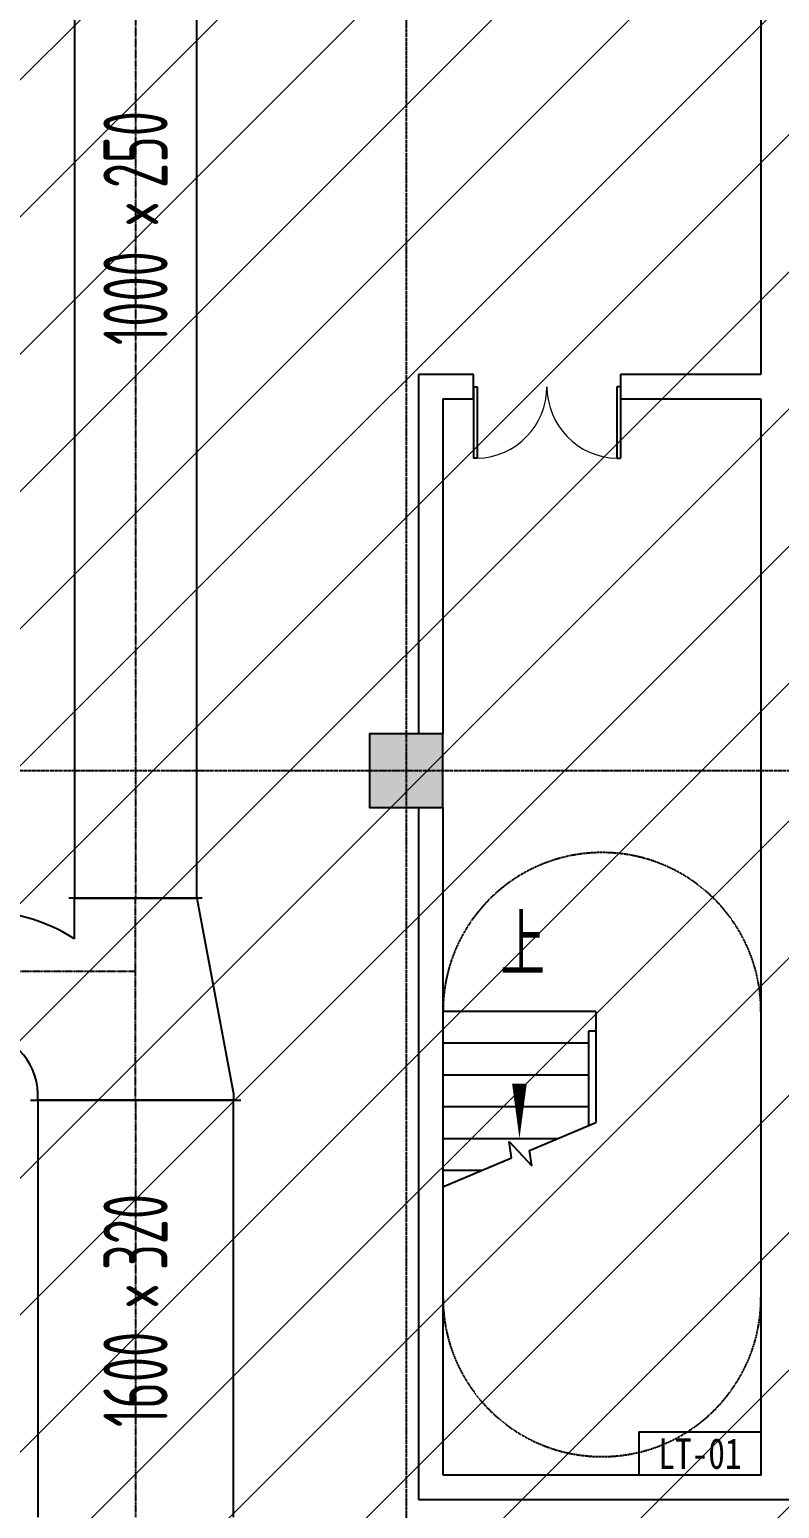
# Model space of a CAD drawing. Extents: x -20827274 to 1300756471, y -549375 to 3431892.
# Drawn here: x -85189 to -79058, y -271294 to -259199 of the extents above; entities that cross this region are included whole.
import ezdxf
from ezdxf.enums import TextEntityAlignment as Align

# ---------------------------------------------------------------- set-up
doc = ezdxf.new("R2010")
doc.units = 0
doc.header["$LTSCALE"] = 10
for name, pattern in [('CENTER2', [1.125, 0.75, -0.125, 0.125, -0.125]), ('DASH', [0.35, 0.25, -0.1]), ('暖附图底图$0$DASH', [0.35, 0.25, -0.1]), ('暖附图底图$0$DOTE', [2.42, 2, -0.2, 0.02, -0.2])]:
    doc.linetypes.add(name, pattern=pattern)
for name, color, linetype in [('1-zs', 3, 'Continuous'), ('DUCT-排烟中心线', 5, 'CENTER2'), ('DUCT-排烟标注', 3, 'Continuous'), ('DUCT-排烟法兰', 4, 'Continuous'), ('DUCT-排烟管', 2, 'Continuous'), ('DUCT-排烟管端线', 4, 'Continuous'), ('PUB_HATCH', 8, 'Continuous'), ('STAIR', 2, 'Continuous'), ('暖附图底图$0$1-标注暖通', 8, 'Continuous'), ('暖附图底图$0$A-COLUMN', 8, 'Continuous'), ('暖附图底图$0$A-STAIR', 8, 'Continuous'), ('暖附图底图$0$A-WALL', 8, 'Continuous'), ('暖附图底图$0$DIM_SYMB', 8, 'Continuous'), ('暖附图底图$0$DOOR_FIRE', 8, 'Continuous'), ('暖附图底图$0$DOTE', 8, 'Continuous'), ('暖附图底图$0$SRC-03F$0$A-SYMB-NUMB-T', 8, 'Continuous'), ('暖附图底图$0$SRC-03F$0$A-WALL', 8, 'Continuous'), ('暖附图底图$0$STAIR', 8, 'Continuous')]:
    doc.layers.add(name, color=color, linetype=linetype)
doc.layers.add('F-非人防区', color=105, linetype='Continuous', lineweight=15)
doc.styles.add('8B2_02', font='tssdeng.shx', dxfattribs={"width": 0.6, "bigfont": 'TSSDCHN.shx'})
doc.styles.add('暖附图底图$0$8B2_01', font='simhei.ttf', dxfattribs={"width": 0.8})
doc.styles.add('暖附图底图$0$_TCH_DIM', font='SIMPLEX', dxfattribs={"bigfont": 'GBCBIG'})
doc.styles.add('暖附图底图$0$SRC-03F$0$ECADI-TXT', font='simplex.shx', dxfattribs={"bigfont": 'hztxt.shx'})

# ---------------------------------------------------------------- blocks, each defined once
blk = doc.blocks.new('暖附图底图$0$SRC-03F$0$ECADI-TAG-CODE')
at = {"layer": '暖附图底图$0$SRC-03F$0$A-SYMB-NUMB-T', "color": 1}
blk.add_lwpolyline([(3.41, 8.1), (13.41, 8.1), (13.41, 4.6), (3.41, 4.6)], close=True, dxfattribs=at)
at = {"layer": '暖附图底图$0$SRC-03F$0$A-SYMB-NUMB-T', "style": '暖附图底图$0$SRC-03F$0$ECADI-TXT', "width": 0.7}
blk.add_attdef('CODE', text='', height=2.5, dxfattribs=at).set_placement((8.41, 6.35), align=Align.MIDDLE_CENTER)
blk = doc.blocks.new('_FZH')
blk.add_lwpolyline([(-0.5, -0.5), (0.5, -0.5), (0.5, 0.5), (-0.5, 0.5)], close=True)
at = {"layer": 'PUB_HATCH'}
blk.add_solid([(-0.5, -0.5), (0.5, -0.5), (-0.5, 0.5), (0.5, 0.5)], dxfattribs=at)
blk = doc.blocks.new('暖附图底图$0$$DorLib2D$00000002')
for p, q in [((-0.5, 0), (-0.5, 0.4875)), ((-0.475, 0.4875), (-0.5, 0.4875)), ((-0.475, 0), (-0.475, 0.4875)), ((0.475, 0), (0.475, 0.4875)), ((0.475, 0.4875), (0.5, 0.4875)), ((0.5, 0), (0.5, 0.4875)), ((-0.5, 0), (-0.475, 0)), ((0.5, 0), (0.475, 0))]:
    blk.add_line(p, q)
at = {"lineweight": 13}
for centre, start, end in [((-0.4875, 0), 0, 88.53072), ((0.4875, 0), 91.46928, 180)]:
    blk.add_arc(centre, 0.4875, start, end, dxfattribs=at)
blk = doc.blocks.new('暖附图底图$0$AFSFCS')
at = {"layer": 'STAIR', "color": 9, "linetype": 'DASH'}
for centre, start, end in [((-80508.6, -267230.4), 0, 180), ((-80508.6, -269570.4), 180, 0)]:
    blk.add_arc(centre, 1300, start, end, dxfattribs=at)
at = {"layer": '暖附图底图$0$A-STAIR'}
for p, q in [((-81808.6, -267230.4), (-81808.6, -268663.5)), ((-80558.6, -267230.4), (-81808.6, -267230.4)), ((-80558.6, -267230.4), (-80558.6, -267390.4)), ((-80618.6, -267390.4), (-80618.6, -268162.6)), ((-80558.6, -267390.4), (-80618.6, -267390.4)), ((-80558.6, -267390.4), (-80558.6, -268137.3)), ((-80558.6, -267390.4), (-80558.6, -268137.3)), ((-80618.6, -267490.4), (-81808.6, -267490.4)), ((-80618.6, -267750.4), (-81808.6, -267750.4)), ((-80618.6, -268010.4), (-81808.6, -268010.4)), ((-81100.8, -268365.6), (-80558.6, -268137.3)), ((-80874.7, -268270.4), (-81808.6, -268270.4)), ((-81248, -268427.5), (-81266.4, -268293.8)), ((-81266.4, -268293.8), (-81083.6, -268491)), ((-81083.6, -268491), (-81100.8, -268365.6)), ((-81808.6, -268663.5), (-81248, -268427.5)), ((-81492.5, -268530.4), (-81808.6, -268530.4))]:
    blk.add_line(p, q, dxfattribs=at)
at = {"layer": '暖附图底图$0$A-WALL'}
for p, q in [((-79208.6, -243560.4), (-79208.6, -262020.4)), ((-82008.6, -262020.4), (-82008.6, -264960.4)), ((-81558.6, -262020.4), (-82008.6, -262020.4)), ((-81558.6, -262220.4), (-81558.6, -262020.4)), ((-79208.6, -262020.4), (-80358.6, -262020.4)), ((-80358.6, -262020.4), (-80358.6, -262220.4)), ((-81808.6, -262220.4), (-81808.6, -264960.4)), ((-81808.6, -262220.4), (-81558.6, -262220.4)), ((-80358.6, -262220.4), (-79208.6, -262220.4)), ((-79208.6, -262220.4), (-79208.6, -265010.4)), ((-79208.6, -265010.4), (-79208.6, -271020.4)), ((-82008.6, -265560.4), (-82008.6, -271220.4)), ((-81808.6, -265560.4), (-81808.6, -271020.4)), ((-81808.6, -271020.4), (-79208.6, -271020.4)), ((-82008.6, -271220.4), (-79107.4, -271220.4)), ((-79108.6, -271220.4), (-78208.6, -271220.4))]:
    blk.add_line(p, q, dxfattribs=at)
at = {"layer": '暖附图底图$0$DIM_SYMB'}
blk.add_lwpolyline([(-81183.6, -267100.4, 0, 0, 0), (-81183.6, -268270.4, 0, 120, 0), (-81183.6, -267820.4, 0, 0, 0)], format="xyseb", dxfattribs=at)
at = {"layer": '暖附图底图$0$DOTE', "color": 127, "linetype": '暖附图底图$0$DOTE', "ltscale": 1.5}
blk.add_line((-82108.6, -155629.3), (-82108.6, -385768.2), dxfattribs=at)
at = {"layer": '暖附图底图$0$DOTE', "color": 16, "linetype": '暖附图底图$0$DOTE', "ltscale": 1.5}
blk.add_line((-113117.3, -265260.4), (10791.4, -265260.4), dxfattribs=at)
at = {"layer": '暖附图底图$0$STAIR', "color": 9, "linetype": '暖附图底图$0$DASH'}
for centre, start, end in [((-80508.6, -267230.4), 0, 180), ((-80508.6, -267230.4), 0, 180), ((-80508.6, -269570.4), 180, 0), ((-80508.6, -269570.4), 180, 0)]:
    blk.add_arc(centre, 1300, start, end, dxfattribs=at)
at = {"layer": '暖附图底图$0$A-COLUMN', "xscale": 600, "yscale": 600, "zscale": 600, "rotation": 90}
blk.add_blockref('_FZH', (-82108.6, -265260.4), dxfattribs=at)
at = {"layer": '暖附图底图$0$DOOR_FIRE', "xscale": 1200, "yscale": 1200, "zscale": 200, "rotation": 180}
blk.add_blockref('暖附图底图$0$$DorLib2D$00000002', (-80958.6, -262120.4), dxfattribs=at)
at = {"layer": '暖附图底图$0$SRC-03F$0$A-WALL'}
ref = blk.add_blockref('暖附图底图$0$SRC-03F$0$ECADI-TAG-CODE', (-78866.5, -271480.4), dxfattribs=dict(at, xscale=-100, yscale=100, zscale=100))
ref.add_attrib('CODE', 'LT-01', dxfattribs={"layer": '暖附图底图$0$SRC-03F$0$A-SYMB-NUMB-T', "height": 250, "style": '暖附图底图$0$8B2_01', "width": 0.8}).set_placement((-79707.4, -270845.4), align=Align.MIDDLE_CENTER)
at = {"layer": '暖附图底图$0$DIM_SYMB', "color": 7, "style": '暖附图底图$0$_TCH_DIM'}
blk.add_text('上', height=506.4, dxfattribs=at).set_placement((-81340, -266942.9))
blk = doc.blocks.new('暖附图底图')
at = {"layer": '暖附图底图$0$1-标注暖通', "linetype": '暖附图底图$0$DASH'}
blk.add_blockref('暖附图底图$0$AFSFCS', (500000, 0), dxfattribs=at)

msp = doc.modelspace()

# ---------------------------------------------------------------- hatches: boundary and pattern name
at = {"layer": 'F-非人防区'}
h = msp.add_hatch(dxfattribs=at)
h.set_pattern_fill('ANSI31', color=8, scale=500)
h.set_pattern_definition([(45, (-67108.6, 126739.6), (-561.266, 561.266), [])])
edge = h.paths.add_edge_path()
edge.add_line((26041.4, -160910.4), (26041.4, -174910.4))
edge.add_line((26041.4, -174910.4), (44466.4, -174910.4))
edge.add_line((44466.4, -174910.4), (44466.4, -230535.4))
edge.add_line((44466.4, -230535.4), (29591.4, -230535.4))
edge.add_line((29591.4, -230535.4), (29591.4, -228585.4))
edge.add_line((29591.4, -228585.4), (32466.4, -228585.4))
edge.add_line((32466.4, -228585.4), (32466.4, -223185.4))
edge.add_line((32466.4, -223185.4), (6116.4, -223185.4))
edge.add_line((6116.4, -223185.4), (6116.4, -236210.4))
edge.add_line((6116.4, -236210.4), (5916.4, -236210.4))
edge.add_line((5916.4, -236210.4), (5921.1, -289912.2))
edge.add_line((5921.1, -289912.2), (35191.4, -289912.2))
edge.add_line((35191.4, -289912.2), (35191.4, -296310.4))
edge.add_line((35191.4, -296310.4), (35041.4, -296310.4))
edge.add_line((35041.4, -296310.4), (35041.4, -296910.4))
edge.add_line((35041.4, -296910.4), (35641.4, -296910.4))
edge.add_line((35641.4, -296910.4), (44736.4, -305099.6))
edge.add_line((44736.4, -305099.6), (22456.5, -329844))
edge.add_line((22456.5, -329844), (22456.5, -340006.4))
edge.add_line((22456.5, -340006.4), (-13248.1, -379660.4))
edge.add_line((-13248.1, -379660.4), (-90108.6, -379660.4))
edge.add_line((-90108.6, -379660.4), (-90108.6, -373660.4))
edge.add_line((-90108.6, -373660.4), (-91358.6, -373660.4))
edge.add_arc((-91358.6, -361660.4), 12000, 180, 270, ccw=False)
edge.add_line((-103358.6, -361660.4), (-103358.6, -333450.4))
edge.add_line((-103358.6, -333450.4), (-95358.6, -333436.6))
edge.add_line((-95358.6, -333436.6), (-95358.6, -160610.4))
edge.add_line((-95358.6, -160610.4), (-86333.4, -160610.4))
edge.add_line((-86333.4, -160610.4), (-86333.6, -149790))
edge.add_line((-86333.6, -149790), (-73433.4, -149790))
edge.add_line((-73433.4, -149790), (-73433.4, -160610.4))
edge.add_line((-73433.4, -160610.4), (26041.4, -160910.4))

# ---------------------------------------------------------------- linework, layer by layer
at = {"layer": 'DUCT-排烟中心线'}
for p, q in [((-84322.6, -255317.5), (-84322.6, -266303.8)), ((-84322.6, -266904), (-84322.6, -266304)), ((-84322.6, -266904), (-85672.6, -266904)), ((-84322.6, -267954), (-84322.6, -266904)), ((-84322.6, -267954.2), (-84322.6, -271365.4))]:
    msp.add_line(p, q, dxfattribs=at)
at = {"layer": 'DUCT-排烟法兰'}
for p, q in [((-83777.6, -266303.9), (-84867.6, -266303.9)), ((-85182.6, -267954.1), (-83462.6, -267954.1))]:
    msp.add_line(p, q, dxfattribs=at)
at = {"layer": 'DUCT-排烟法兰', "color": 18, "true_color": 0x000000}
for p in [(-84322.6, -266303.8, 2000), (-84322.6, -266304, 2000), (-84322.6, -267954, 2000), (-84322.6, -267954.2, 2000)]:
    msp.add_point(p, dxfattribs=at)
at = {"layer": 'DUCT-排烟管'}
for p, q in [((-84822.6, -255317.5), (-84822.6, -266303.8)), ((-83822.6, -266303.8), (-83822.6, -255317.5)), ((-84822.6, -266303.8), (-83822.6, -266303.8)), ((-84822.6, -266635.1), (-84822.6, -266304)), ((-83822.6, -266304), (-83522.6, -267904)), ((-85122.6, -267954), (-85122.6, -267904)), ((-85122.6, -267954.2), (-85122.6, -271365.4)), ((-83522.6, -267954.2), (-85122.6, -267954.2)), ((-83522.6, -267904), (-83522.6, -267954)), ((-83522.6, -271365.4), (-83522.6, -267954.2))]:
    msp.add_line(p, q, dxfattribs=at)
for radius, start in [(1500, 57.76905), (500, 0)]:
    msp.add_arc((-85622.6, -267904), radius, start, 90, dxfattribs=at)
at = {"layer": 'DUCT-排烟管', "color": 18, "true_color": 0x000000}
for p in [(-84322.6, -266304, 2000), (-84322.6, -267954, 2000)]:
    msp.add_point(p, dxfattribs=at)
at = {"layer": 'DUCT-排烟管端线'}
for p, q in [((-84822.6, -266304), (-83822.6, -266304)), ((-83522.6, -267954), (-85122.6, -267954))]:
    msp.add_line(p, q, dxfattribs=at)

# ---------------------------------------------------------------- block references
at = {"layer": '1-zs'}
msp.add_blockref('暖附图底图', (-500000, 0), dxfattribs=at)

# ---------------------------------------------------------------- texts
at = {"layer": 'DUCT-排烟标注', "style": '8B2_02', "width": 0.6}
for s, p in [('250', (-84060.1, -260495.6, 2000)), ('×', (-84060.1, -260810.6, 2000)), ('1000', (-84060.1, -261779.9, 2000)), ('320', (-84060.1, -269344.8, 2000)), ('×', (-84060.1, -269659.8, 2000)), ('1600', (-84060.1, -270629, 2000))]:
    msp.add_text(s, height=525, rotation=90, dxfattribs=at).set_placement(p)

doc.saveas('drawing.dxf')
